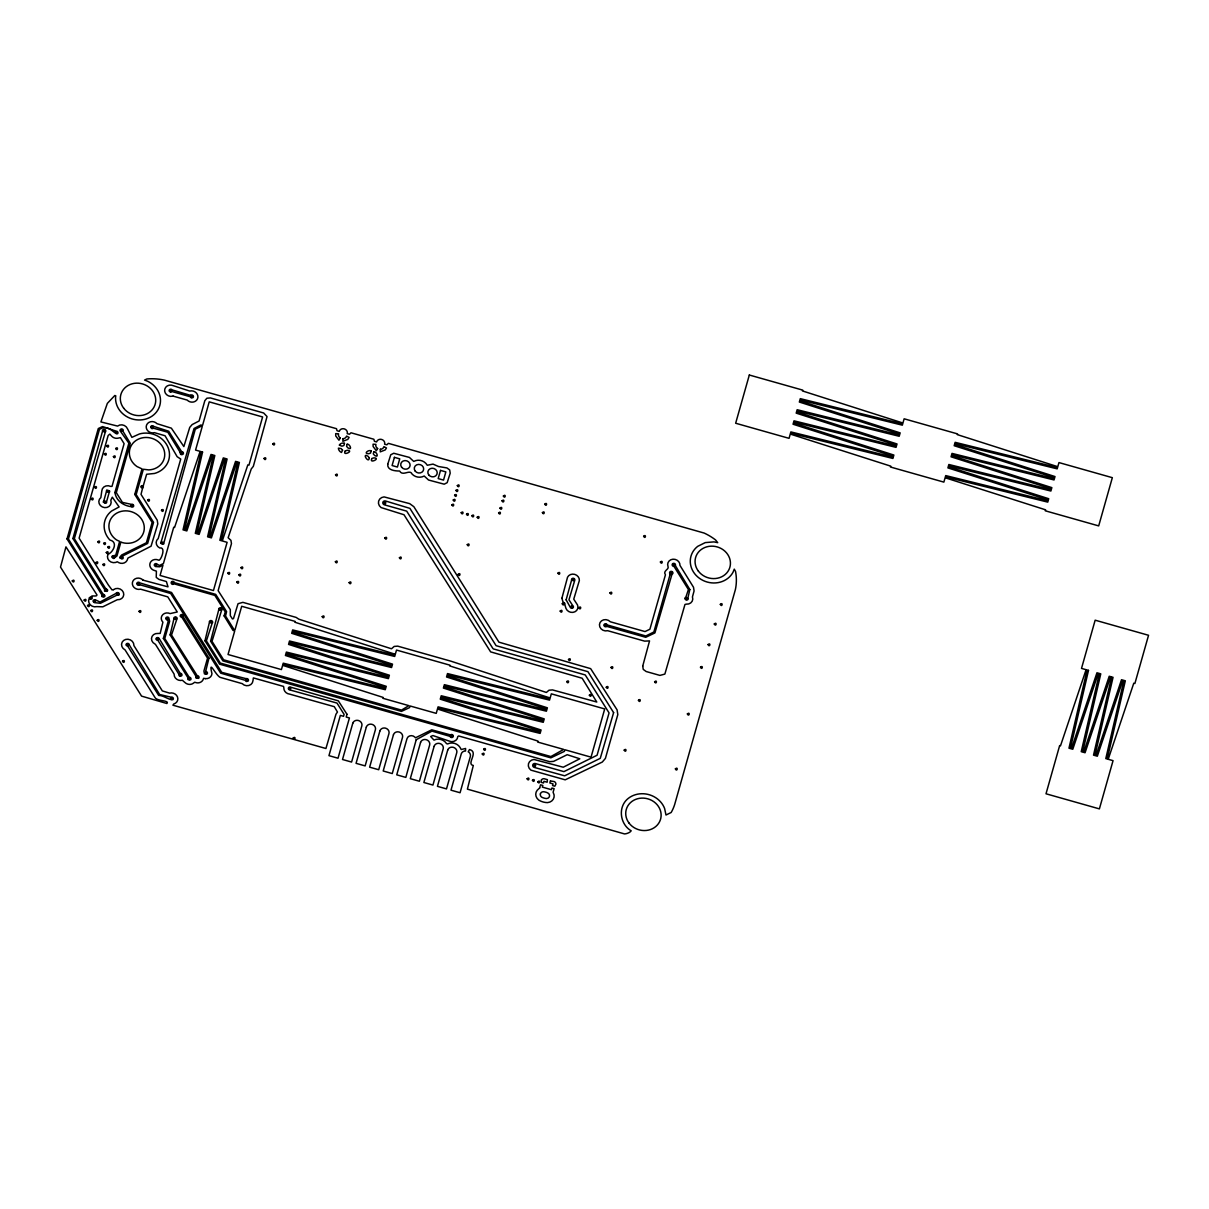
<?xml version="1.0" encoding="UTF-8"?>
<svg xmlns="http://www.w3.org/2000/svg" width="1209" height="1209" viewBox="0 0 1209 1209"><rect width="100%" height="100%" fill="white"/><g stroke="black" fill="none" stroke-linecap="round" stroke-linejoin="round"><path stroke-width="1.5" d="M113.465 589.66L112.059 589.947L108.447 585.126L79.114 538.156L108.16 435.512L109.868 434.091L111.727 436.222A6.226 5.622 15.7 0 0 118.376 438.096L120.416 437.643L124.104 443.658L112.014 486.381L110.654 486.396A6.226 5.622 15.7 0 0 101.828 490.778L100.846 497.594A6.226 5.622 15.7 0 0 102.327 506.964A6.226 5.622 15.7 0 0 111.152 502.581L110.835 500.163L112.286 497.171L119.117 506.934L111.576 511.044A22.623 20.432 15.7 0 0 109.883 540.015C118.437 541.995 113.208 552.211 108.039 554.311A6.226 5.622 15.7 0 0 115.671 562.457L117.288 561.747L118.83 562.699A6.226 5.622 15.7 0 0 127.066 560.432L127.958 558.044L151.065 546.196L157.805 523.89L157.23 520.202L141.015 494.36L142.526 488.421L141.045 487.257A1.662 1.496 15.7 0 1 141.453 485.806L143.327 485.61L146.621 474.276L154.51 473.46A22.623 20.447 15.7 0 0 168.217 447.874A22.623 20.447 15.7 0 0 139.549 433.925L131.872 437.356L127.55 428.893A6.226 5.622 15.7 0 0 117.575 426.082L100.906 421.941L107.344 403.383L114.81 395.509L115.792 395.842L115.58 397.187A22.623 20.432 15.7 0 0 133.912 419.402A22.623 20.432 15.7 0 0 159.392 406.783A22.623 20.432 15.7 0 0 147.71 381.288L144.581 380.064L146.863 378.961A53.211 48.073 15.7 0 1 164.333 380.11L336.525 428.696L337.024 430.736L339.245 431.371A4.156 3.748 15.7 0 1 344.263 428.878A4.156 3.748 15.7 0 1 347.24 433.623L349.492 434.258L350.973 432.777L373.898 439.26L374.397 441.3L376.619 441.935A4.156 3.763 15.7 0 1 381.651 439.456A4.156 3.763 15.7 0 1 384.628 444.202L386.865 444.821L388.346 443.34L704.197 533.078A54.904 49.584 15.7 0 1 715.532 539.909L717.708 542.66L713.945 541.889L705.27 542.599L697.729 546.332A22.623 20.432 15.7 0 0 699.286 578.189A22.623 20.432 15.7 0 0 733.032 572.235L734.271 569.152L735.54 571.449A54.904 49.584 15.7 0 1 735.389 589.569L674.698 804.408A48.405 43.72 15.7 0 1 671.161 812.493L665.993 815.017L664.618 808.504A22.623 20.432 15.7 0 0 628.408 798.288C617.542 806.569 619.809 824.221 631.189 830.81C630.116 832.578 626.655 833.847 624.509 833.923L467.399 789.145L473.308 765.478C465.813 764.118 479.323 752.058 469.485 749.565L468.215 751.817L469.047 752.361A4.715 4.262 15.7 0 1 470.316 756.577L460.07 792.741L450.987 790.172L461.233 753.993A4.715 4.262 15.7 0 1 464.513 751.091L465.51 751.046L465.601 748.462L461.203 749.52L460.07 747.434A9.143 8.251 15.7 0 0 447.572 743.943L446.514 743.595A9.143 8.251 15.7 0 0 434.001 740.104L430.661 736.508L432.928 735.556L448.962 740.996A6.226 5.622 15.7 0 0 457.803 736.553L458.664 735.949L549.672 761.685L553.662 761.353L567.187 754.703L579.791 758.784L563.258 767.216L533.955 759.479A6.65 6 15.7 0 0 530.932 770.148L565.192 779.835L602.294 762.048L605.407 758.406L617.814 714.579L617.074 709.849L590.642 668.637L498.939 642.175L413.856 506.707L409.7 503.654L384.069 496.899A6.65 6 15.7 0 0 381.047 507.553L403.987 514.732L490.627 651.878L582.164 678.249L596.778 702.021L552.513 689.916L548.977 690.218L546.377 692.455L450.942 661.187L397.685 646.135L394.164 646.437L391.504 648.78L298.804 619.174L296.129 617.406L242.873 602.354L238.037 603.699L233.473 618.63L232.43 618.948L230.315 615.653L230.33 609.653L218.134 590.642L231.463 543.627L230.949 540.363L228.138 537.748L251.26 468.941L253.331 466.357L267.053 416.561L263.668 412.994L210.411 397.927L206.875 398.229L204.835 400.678L199.092 420.989L192.155 424.571L189.737 427.397L183.859 446.559L171.361 428.167L156.974 423.664A6.226 5.622 15.7 0 0 148.888 422.409A6.226 5.622 15.7 0 0 146.878 429.543A6.226 5.622 15.7 0 0 154.435 432.671L165.059 435.754L177.149 456.7L180.73 459.072L158.198 538.579A6.226 5.622 15.7 0 0 159.679 547.949C166.736 546.619 160.465 561.686 158.621 560.145A6.226 5.622 15.7 0 0 150.384 562.412A6.226 5.622 15.7 0 0 153.286 570.089L156.399 571.147L156.233 577.403L159.014 579.413L166.389 581.544L168.021 586.849L143.1 580.169M106.8 490.249L109.596 491.035A1.662 1.496 15.7 0 1 109.173 492.501L106.588 501.644A1.662 1.496 15.7 0 1 106.18 503.095L103.385 502.309A1.662 1.496 15.7 0 1 103.823 500.874M103.808 500.858L106.392 491.7A1.662 1.496 15.7 0 1 106.83 490.265M205.454 678.642L203.626 678.325L202.946 679.957A6.226 5.622 15.7 0 1 197.052 682.873L194.649 682.239L193.47 683.176A6.226 5.622 15.7 0 1 184.735 682.329L182.363 680.244A6.226 5.622 15.7 0 1 174.474 676.42L174.066 674.018L155.477 644.397L153.075 642.644A6.211 5.607 15.7 0 1 157.986 633.456L160.177 633.41L162.898 622.167A6.181 5.592 15.7 0 1 161.885 615.865A6.226 5.622 15.7 0 1 170.121 613.598L177.255 611.981L167.779 596.868L140.576 589.176A6.226 5.622 15.7 0 1 133.005 586.033A6.226 5.622 15.7 0 1 135.015 578.915A6.226 5.622 15.7 0 1 143.1 580.169M113.465 589.675A6.211 5.622 15.7 0 1 123.424 592.47A6.211 5.622 15.7 0 1 117.303 599.709L102.81 606.812L96.826 606.616A6.226 5.622 15.7 0 1 88.605 600.571L89.149 598.667L91.703 598.999A1.662 1.496 15.7 0 0 92.111 597.548C89.194 594.208 97.022 597.488 96.992 594.964L65.951 546.876L60.51 567.081L141.559 696.112L166.872 703.517C170.227 700.117 156.037 701.371 154.767 697.155L125.041 649.868A6.211 5.622 15.7 0 1 123.575 640.483A6.211 5.622 15.7 0 1 133.534 643.294L133.957 645.682L162.338 690.913L169.623 693.135A6.226 5.622 15.7 0 1 177.496 696.958A6.226 5.622 15.7 0 1 173.733 704.001L172.917 705.195L325.931 748.507L335.966 714.217L337.462 712.025L334.288 706.676L289.692 694.132A6.226 5.622 15.7 0 1 283.843 687.891L283.541 686.425L253.361 677.917L252.968 680.682A6.226 5.622 15.7 0 1 242.208 683.644L220.083 677.342C215.232 674.667 208.296 658.361 211.953 673.609A6.226 5.622 15.7 0 1 205.454 678.642M539.652 787.966L537.264 790.187A7.753 6.997 15.7 0 0 538.821 800.131A15.611 14.1 15.7 0 0 547.571 802.61A7.753 6.997 15.7 0 0 554.1 794.948L553.102 792.212L554.13 788.646L551.878 788.011L551.41 789.673L542.327 787.104L542.796 785.442L540.544 784.807L539.652 787.966M387.741 464.256C387.076 470.331 395.237 471.026 399.62 471.026C402.778 476.784 409.942 468.85 412.073 474.064A9.34 8.433 15.7 0 0 422.062 476.875L424.223 476.029L428.53 480.018L444.202 484.189L447.179 482.663L450.201 473.187L449.688 469.938L446.907 467.928L438.504 466.508L433.018 464.105L427.276 465.253L425.87 463.379A9.34 8.433 15.7 0 0 415.881 460.569L413.72 461.415L409.413 457.425L393.741 453.254L390.749 454.78L387.741 464.256M72.283 580.879C74.097 584.642 75.2 577.932 72.283 580.879M84.146 600.072C85.899 603.865 87.184 597.05 84.146 600.072M91.31 498.803C93.108 502.596 94.302 495.796 91.31 498.803M87.562 605.513C89.345 609.291 90.615 602.52 87.562 605.513M94.634 487.257C96.267 490.96 97.793 484.507 94.665 487.121M89.421 597.714C91.219 601.477 92.398 594.722 89.421 597.714M90.735 610.59C92.368 614.308 93.894 607.81 90.766 610.454M103.022 430.767C104.835 434.53 105.999 427.759 103.022 430.767M93.682 600.994C95.315 604.712 96.856 598.243 93.713 600.873M95.919 562.578C97.702 566.341 98.926 559.571 95.919 562.578M97.778 541.738C99.531 545.501 100.815 538.776 97.778 541.738M104.458 454.07C106.271 457.818 107.405 451.108 104.458 454.07M106.74 445.985C108.553 449.763 109.732 442.978 106.74 445.985M103.898 501.811C105.515 505.528 107.102 499.06 103.914 501.675M97.204 620.308C98.972 624.086 100.256 617.315 97.204 620.308M103.642 543.4C105.41 547.178 106.709 540.423 103.642 543.4M106.891 491.202C108.508 494.904 110.125 488.451 106.921 491.066M102.856 564.527C104.639 568.306 105.863 561.535 102.856 564.527M102.13 595.584C103.883 599.347 105.183 592.591 102.13 595.584M106.271 552.483C108.024 556.261 109.339 549.475 106.271 552.483M104.835 590.098C106.664 593.876 107.797 587.09 104.835 590.098M107.767 547.178C109.535 550.972 110.82 544.141 107.767 547.178M113.404 456.594C115.172 460.357 116.412 453.632 113.404 456.594M115.218 432.49C116.85 436.207 118.422 429.739 115.248 432.354M115.686 448.524C117.515 452.287 118.618 445.517 115.686 448.524M112.528 556.85C114.281 560.628 115.565 553.858 112.528 556.85M120.628 430.313C122.366 434.091 123.666 427.351 120.628 430.313M116.502 593.906C118.255 597.684 119.57 590.899 116.502 593.906M120.401 557.545C121.988 561.278 123.666 554.75 120.432 557.409M130.904 505.574C132.476 509.276 134.154 502.823 130.935 505.438M122.517 661.263C124.119 664.98 125.751 658.482 122.547 661.142M126.628 644.714C128.532 648.477 129.423 641.752 126.628 644.714M141.544 486.759C143.433 490.522 144.415 483.781 141.544 486.759M137.418 583.569C139.262 587.332 140.35 580.592 137.418 583.569M139.02 611.331C140.758 615.109 142.118 608.339 139.02 611.331M151.291 427.064C153.12 430.842 154.253 424.057 151.291 427.064M147.619 500.118C149.402 503.881 150.672 497.111 147.619 500.118M154.858 564.951C156.626 568.714 157.911 561.973 154.858 564.951M161.462 510.274C163.094 514.006 164.62 507.508 161.492 510.153M169.713 390.552C171.512 394.346 172.691 387.53 169.713 390.552M161.25 542.796C162.867 546.528 164.439 539.985 161.281 542.66M156.581 638.911C158.183 642.629 159.769 636.146 156.596 638.79M166.358 618.404C168.127 622.182 169.411 615.426 166.358 618.404M171.738 582.693C173.552 586.456 174.761 579.7 171.738 582.693M180.655 452.967C182.514 456.73 183.541 450.005 180.655 452.967M174.413 618.283C176.212 622.046 177.375 615.321 174.413 618.283M170.575 698.394C172.313 702.187 173.688 695.371 170.575 698.394M190.674 396.325C192.503 400.088 193.606 393.363 190.674 396.325M180.806 615.88C182.378 619.582 184.04 613.129 180.836 615.744M179.204 674.637C180.882 678.37 182.317 671.856 179.234 674.516M188.241 678.597C190.07 682.375 191.173 675.604 188.241 678.597M196.281 677.07C198.019 680.848 199.334 674.093 196.281 677.07M204.684 672.839C206.452 676.602 207.736 669.877 204.684 672.839M209.882 621.91C211.62 625.688 212.935 618.932 209.882 621.91M219.252 609.2C221.02 612.963 222.275 606.208 219.252 609.2M227.851 573.142C229.634 576.905 230.843 570.149 227.851 573.142M236.843 582.103C238.49 585.821 239.987 579.353 236.858 581.982M238.883 574.88C240.546 578.597 242.012 572.099 238.914 574.743M240.939 567.641C242.737 571.419 243.886 564.663 240.939 567.641M245.699 679.896C247.558 683.674 248.601 676.889 245.699 679.896M264 458.468C265.829 462.231 266.932 455.521 264 458.468M272.811 443.884C274.715 447.662 275.652 440.862 272.811 443.884M288.921 688.329C290.674 692.092 291.989 685.367 288.921 688.329M293.167 738.125C294.784 741.842 296.356 735.374 293.183 738.004M322.198 616.666C323.816 620.398 325.417 613.855 322.214 616.53M335.543 474.85C337.417 478.613 338.429 471.858 335.543 474.85M335.377 561.732C337.145 565.525 338.429 558.709 335.377 561.732M349.129 582.617C350.882 586.395 352.167 579.64 349.129 582.617M383.918 502.748C385.505 506.465 387.152 499.967 383.948 502.612M384.825 538.02C386.563 541.798 387.877 535.043 384.825 538.02M399.408 557.772C401.207 561.565 402.431 554.75 399.408 557.772M451.864 504.909C453.677 508.687 454.856 501.886 451.864 504.909M453.224 500.073C454.811 503.805 456.458 497.292 453.254 499.952M454.599 495.252C456.337 499.03 457.667 492.29 454.599 495.252M455.959 490.431C457.576 494.164 459.163 487.635 455.989 490.31M457.319 485.61C459.148 489.388 460.297 482.633 457.319 485.61M461.173 512.737C462.76 516.47 464.392 509.956 461.203 512.616M458.135 574.381C459.949 578.144 461.158 571.389 458.135 574.381M450.534 735.843C452.09 739.56 453.828 733.092 450.549 735.722M466.508 514.248C468.17 517.981 469.636 511.452 466.538 514.127M467.233 544.7C468.85 548.448 470.437 541.904 467.263 544.579M471.858 515.759C473.475 519.492 475.016 512.994 471.873 515.639M477.192 517.271C478.764 520.973 480.441 514.535 477.223 517.15M482.255 753.932C484.038 757.711 485.262 750.91 482.255 753.932M483.645 749.232C485.398 753.011 486.653 746.255 483.645 749.232M498.607 512.918C500.435 516.681 501.539 509.941 498.607 512.918M499.967 508.112C501.72 511.891 503.004 505.12 499.967 508.112M502.022 500.858C503.609 504.591 505.271 498.063 502.052 500.722M503.382 496.038C505.135 499.816 506.465 493.03 503.382 496.038M542.403 512.616C544.216 516.394 545.41 509.609 542.403 512.616M527.109 778.777C528.907 782.571 530.131 775.755 527.109 778.777M544.791 504.183C546.634 507.961 547.692 501.146 544.791 504.183M532.444 780.289C534.197 784.067 535.511 777.281 532.444 780.289M533.804 765.327C535.481 769.06 536.917 762.562 533.834 765.206M537.793 781.8C539.622 785.563 540.725 778.823 537.793 781.8M557.938 573.172C559.797 576.935 560.84 570.18 557.938 573.172M560.19 611.059C561.928 614.822 563.258 608.097 560.19 611.059M561.898 598.289L563.167 602.475A1.677 1.511 15.7 0 1 564.845 604.696L565.948 608.369A6.226 5.622 15.7 0 0 574.925 611.784A6.226 5.622 15.7 0 0 576.361 603.215L573.746 599.165L578.763 582.496A6.226 5.622 15.7 0 0 574.713 574.366A6.226 5.622 15.7 0 0 567.021 579.171L561.898 598.289M562.245 603.82C563.832 607.553 565.495 601.039 562.261 603.699M572.099 579.61C573.927 583.373 575.031 576.602 572.099 579.61M570.678 606.601C572.416 610.379 573.731 603.608 570.678 606.601M566.719 681.649C568.29 685.352 570.013 678.914 566.749 681.513M568.502 659.479C570.331 663.242 571.434 656.502 568.502 659.479M578.869 607.749C580.456 611.482 582.088 604.968 578.884 607.628M589.357 695.175C591.141 698.953 592.38 692.153 589.357 695.175M604.53 625.098C606.329 628.861 607.523 622.091 604.53 625.098M609.956 592.924C611.739 596.717 612.963 589.916 609.956 592.924M606.253 687.226C608.112 690.989 609.14 684.279 606.253 687.226M610.998 667.428C612.827 671.191 613.93 664.451 610.998 667.428M624.192 750.124C626.035 753.887 627.108 747.162 624.192 750.124M643.626 536.297C645.47 540.06 646.558 533.305 643.626 536.297M638.412 700.328C640.045 704.061 641.586 697.548 638.443 700.207M642.735 666.053L643.248 669.393L646.165 671.524L659.918 675.408L664.874 674.078L684.974 604.455L686.274 604.152A6.226 5.622 15.7 0 0 692.44 596.929L694.072 590.959L693.513 587.272L679.987 565.434A6.226 5.622 15.7 0 0 672.929 559.208A6.226 5.622 15.7 0 0 668.003 566.447C669.665 569.363 662.396 570.754 665.434 574.819L649.898 629.239L645.017 631.566L610.424 621.804L608.293 620.293A6.226 5.622 15.7 0 0 599.452 624.66A6.226 5.622 15.7 0 0 607.674 630.705L644.609 641.133L649.55 640.906L642.735 666.053M660.371 562.064C662.048 565.797 663.514 559.299 660.401 561.943M654.613 681.785C656.381 685.563 657.62 678.823 654.613 681.785M670.164 572.703C671.932 576.481 673.217 569.726 670.164 572.703M672.733 564.679C674.305 568.396 675.982 561.913 672.748 564.558M675.378 768.909C676.964 772.642 678.612 766.113 675.408 768.788M685.503 598.349C687.18 602.067 688.646 595.569 685.533 598.213M687.362 713.975C688.964 717.678 690.596 711.209 687.392 713.839M700.479 667.262C702.051 670.965 703.714 664.527 700.495 667.126M708.036 644.609C709.623 648.311 711.285 641.873 708.066 644.488M714.292 623.98C716.03 627.758 717.33 621.003 714.292 623.98M720.307 604.379C721.924 608.097 723.496 601.629 720.322 604.258M224.118 615.895L232.944 630.312L234.697 630.992L228.033 654.507L281.425 669.59L283.238 663.182L384.825 688.269L385.097 687.317L285.415 655.49L286.382 652.089L387.968 677.191L388.24 676.224L288.558 644.397L289.51 640.997L391.096 666.099L391.368 665.131L291.701 633.304L292.654 629.919L394.24 655.006L394.512 654.039L294.83 622.212L295.072 621.381L241.694 606.283L235.03 629.783L233.972 629.481L225.524 616.016L226.597 611.633L215.701 594.375L174.444 582.678L173.779 581.65A1.708 1.541 15.7 0 0 172.131 581.438L171.648 581.741A1.708 1.541 15.7 0 0 171.24 583.191L171.497 583.69A1.662 1.496 15.7 0 0 172.993 584.385L174.111 583.871L214.87 595.402L225.237 611.935L224.118 615.895M67.009 538.897L101.873 594.843L101.873 596.566L104.412 596.868A1.662 1.496 15.7 0 0 104.835 595.417L102.629 593.559L68.414 539.018L99.455 429.361L102.523 427.85C110.593 426.445 113.011 433.154 117.5 433.789A1.662 1.496 15.7 0 0 117.908 432.323L117.666 431.84A1.677 1.511 15.7 0 0 116.155 431.145L102.553 426.565L98.292 428.545L67.009 538.897M72.933 538.534L104.579 589.357L104.579 591.08L107.117 591.382A1.662 1.496 15.7 0 0 107.541 589.932L105.334 588.073L74.338 538.67L105.304 432.051A1.662 1.496 15.7 0 0 105.712 430.6L105.47 430.117A1.677 1.511 15.7 0 0 103.4 429.527L102.931 429.815A1.662 1.496 15.7 0 0 102.523 431.265L72.933 538.534M114.9 492.516C116.396 502.219 125.54 506.511 133.186 506.858A1.662 1.496 15.7 0 0 133.61 505.407L133.353 504.924A1.677 1.511 15.7 0 0 131.282 504.334L122.411 502.385L116.306 492.652L130.285 443.28L123.061 431.401L123.061 429.679A1.677 1.511 15.7 0 0 120.991 429.089L120.522 429.376A1.662 1.496 15.7 0 0 120.114 430.827L128.879 443.159L114.9 492.516M134.773 494.436L152.138 522.484L146.395 542.765L121.777 554.946L120.311 556.593A1.662 1.496 15.7 0 0 119.918 558.059L122.683 558.83A1.662 1.496 15.7 0 0 123.091 557.379L122.713 555.944L147.649 543.446L153.558 522.348L136.179 494.572L143.342 469.258L148.783 469.908A17.818 16.095 15.7 0 0 163.411 448.327A17.818 16.095 15.7 0 0 135.892 440.56A17.818 16.095 15.7 0 0 137.04 466.583L142.012 468.88L134.773 494.436M163.366 638.412L187.984 677.856L187.984 679.594L190.523 679.896A1.662 1.496 15.7 0 0 190.931 678.445L190.69 677.947A1.677 1.511 15.7 0 0 189.163 677.252L164.772 638.533L169.668 621.23L168.807 617.754A1.677 1.511 15.7 0 0 166.736 617.179L166.268 617.451A1.662 1.496 15.7 0 0 165.86 618.917L168.263 621.109L163.366 638.412M170.121 634.906L196.024 676.33L196.024 678.068L198.563 678.37A1.662 1.496 15.7 0 0 198.971 676.919L198.729 676.42A1.677 1.511 15.7 0 0 197.218 675.725L171.527 635.027L176.695 619.582A1.662 1.496 15.7 0 0 177.103 618.131L176.862 617.633A1.677 1.511 15.7 0 0 174.791 617.058L174.323 617.331A1.662 1.496 15.7 0 0 173.93 618.796L170.121 634.906M204.971 640.755L219.63 664.194L550.836 757.847L564.376 751.378L565.026 749.792L591.05 757.151L604.712 708.942L551.319 693.845L549.551 700.117L447.965 675.03L447.693 675.997L547.375 707.809L546.408 711.209L444.821 686.123L444.549 687.09L544.231 718.902L543.264 722.302L441.678 697.215L441.406 698.167L541.088 729.994L540.121 733.395L438.535 708.293L438.262 709.26L537.945 741.087L537.673 742.054L563.696 749.414L550.896 756.562L220.31 663.076L206.376 640.876L212.164 623.209A1.662 1.496 15.7 0 0 212.572 621.758L212.331 621.26A1.677 1.511 15.7 0 0 210.26 620.67L209.792 620.958A1.662 1.496 15.7 0 0 209.399 622.423L204.971 640.755M208.961 658.134L205.621 671.494A1.677 1.511 15.7 0 1 207.132 672.189L207.389 672.672A1.662 1.496 15.7 0 1 206.966 674.123L204.427 673.821L203.913 671.055L207.54 658.149L182.06 617.572L180.292 616.378A1.662 1.496 15.7 0 1 180.715 614.928L181.184 614.64A1.677 1.511 15.7 0 1 183.254 615.23L183.254 616.953L208.961 658.134M210.608 641.193L222.924 660.9L401.448 711.391L409.549 707.597L410.214 706.011L436.237 713.37L438.081 706.857L539.667 731.944L539.939 730.992L440.257 699.165L441.225 695.764L542.811 720.866L543.083 719.899L443.401 688.072L444.368 684.672L545.954 709.774L546.226 708.806L446.544 676.98L447.511 673.579L549.098 698.681L549.37 697.714L449.688 665.887L449.899 665.162L396.507 650.064L394.693 656.442L293.107 631.355L292.835 632.322L392.517 664.134L391.565 667.534L289.979 642.447L289.707 643.415L389.374 675.226L388.421 678.627L286.835 653.54L286.563 654.492L386.245 686.319L385.278 689.719L283.692 664.618L283.42 665.585L383.102 697.412L382.845 698.288L408.884 705.648L401.509 710.106L223.605 659.797L212.013 641.329L221.534 610.485A1.662 1.496 15.7 0 0 221.942 609.034L221.7 608.55A1.677 1.511 15.7 0 0 219.63 607.961L219.161 608.248A1.662 1.496 15.7 0 0 218.769 609.699L210.608 641.193M346.938 714.217L346.227 717.058L349.431 717.965L338.021 758.224L328.954 755.655L340.349 715.396L343.552 716.302L344.097 714.398L337.009 703.079L290.19 690.022A1.677 1.511 15.7 0 1 288.407 688.042A1.677 1.511 15.7 0 1 290.961 687.286L338.354 700.872L346.938 714.217M566.129 599.83L570.18 607.099A1.677 1.511 15.7 0 0 572.734 608.051A1.677 1.511 15.7 0 0 572.703 605.558L568.955 599.815L574.698 580.471A1.677 1.511 15.7 0 0 573.308 578.265A1.677 1.511 15.7 0 0 571.585 580.108L566.129 599.83M613.613 712.615L600.269 758.345L564.663 775.815L534.348 767.428A2.222 2.01 15.7 0 1 532.761 764.904A2.222 2.01 15.7 0 1 535.436 763.574L563.923 771.629L597.08 755.247L609.064 712.902L585.247 674.954L494.602 649.248A2.222 2.01 15.7 0 1 492.683 648.175L406.692 511.135L384.462 504.848A2.222 2.01 15.7 0 1 382.875 502.309A2.222 2.01 15.7 0 1 385.55 500.994L409.911 508.369L496.098 645.682L587.922 671.675L613.613 712.615M670.013 574.728L653.857 632.005L645.818 635.979L607.22 624.932A1.677 1.511 15.7 0 0 604.908 623.859A1.677 1.511 15.7 0 0 604.273 626.081A1.677 1.511 15.7 0 0 606.812 626.383L645.757 637.294L654.915 632.927L671.977 574.275A1.677 1.511 15.7 0 0 672.718 572.205A1.677 1.511 15.7 0 0 670.375 571.555A1.677 1.511 15.7 0 0 669.907 573.701L670.013 574.728M689.84 589.554L687.951 597.699A1.677 1.511 15.7 0 1 687.498 599.845A1.677 1.511 15.7 0 1 685.155 599.18A1.677 1.511 15.7 0 1 685.881 597.11L688.42 589.569L673.987 566.371A1.677 1.511 15.7 0 1 672.174 564.663A1.677 1.511 15.7 0 1 674.229 563.394A1.677 1.511 15.7 0 1 675.332 565.555L689.84 589.554M416.198 739.742L405.831 777.402L396.748 774.833L406.995 738.654A4.715 4.262 15.7 0 1 414.808 737.037L415.412 737.838L431.749 729.813L450.428 734.906A1.677 1.511 15.7 0 1 452.967 735.193A1.677 1.511 15.7 0 1 452.347 737.43A1.677 1.511 15.7 0 1 450.02 736.357L431.976 731.113L416.198 739.742M200.966 452.378L183.027 529.859L186.836 530.932L212.18 455.551L213.252 455.853L195.299 533.335L199.122 534.408L224.451 459.027L225.524 459.329L207.585 536.796L211.394 537.884L236.737 462.503L237.81 462.805L219.857 540.272L227.111 542.327L213.449 590.551L160.072 575.454L162.958 565.207L159.709 566.779L155.538 566.568L154.359 565.449A1.662 1.496 15.7 0 1 154.767 563.998L155.236 563.711A1.677 1.511 15.7 0 1 157.306 564.301L159.482 565.464L163.442 563.5L173.718 527.23L174.564 527.472L199.908 452.075L200.966 452.378M202.553 452.045L184.599 529.527L185.672 529.829L211.016 454.448L214.824 455.521L196.886 533.003L197.944 533.305L223.287 457.909L227.096 458.997L209.157 536.464L210.23 536.766L235.574 461.385L239.382 462.458L221.443 539.939L222.501 540.242L247.845 464.861L248.948 465.178L262.61 416.954L209.217 401.856L202.568 425.356L200.77 425.009L194.044 428.5L161.16 541.844A1.662 1.496 15.7 0 0 160.767 543.309L163.532 544.095A1.662 1.496 15.7 0 0 163.94 542.629L195.284 429.18L201.162 426.263L202.22 426.565L195.571 450.08L202.553 452.045M1086.906 670.723L1068.968 748.19L1072.776 749.263L1098.12 673.881L1099.193 674.184L1081.239 751.666L1085.062 752.739L1110.406 677.357L1111.464 677.66L1093.525 755.141L1097.334 756.214L1122.677 680.833L1123.75 681.135L1105.797 758.602L1113.051 760.657L1099.389 808.881L1046.012 793.784L1059.658 745.56L1060.505 745.802L1085.848 670.421L1086.906 670.723M1088.493 670.375L1070.539 747.857L1071.612 748.159L1096.956 672.778L1100.764 673.851L1082.826 751.333L1083.884 751.635L1109.227 676.254L1113.051 677.327L1095.097 754.794L1096.17 755.096L1121.514 679.715L1125.322 680.803L1107.384 758.27L1108.441 758.572L1133.785 683.191L1134.888 683.508L1148.55 635.284L1095.158 620.187L1081.511 668.411L1088.493 670.375M115.278 557.228L113.782 558.543L112.014 557.364A1.662 1.496 15.7 0 1 112.437 555.898L115.701 555.263L119.631 541.375L116.608 539.97A17.818 16.095 15.7 0 1 117.137 512.918A17.818 16.095 15.7 0 1 144.083 525.401A17.818 16.095 15.7 0 1 122.215 542.569L120.915 541.964L116.956 555.944L115.278 557.228M116.079 593.377L100.045 602.022L95.179 599.724L93.592 600.057A1.662 1.496 15.7 0 0 93.169 601.508L94.362 602.626L100.453 603.276L116.653 595.281L118.784 595.191A1.662 1.496 15.7 0 0 119.192 593.74L118.95 593.256A1.677 1.511 15.7 0 0 116.88 592.667L116.079 593.377M180.247 452.453L180.398 453.964A1.662 1.496 15.7 0 0 181.924 454.66L182.937 454.267A1.662 1.496 15.7 0 0 183.345 452.816L183.103 452.332A1.677 1.511 15.7 0 0 181.592 451.622L168.716 431.25L153.739 426.414A1.677 1.511 15.7 0 0 151.669 425.84L151.201 426.112A1.662 1.496 15.7 0 0 150.793 427.578L151.971 428.696L153.664 428.243L167.87 432.278L180.247 452.453M129.378 645.092L159.633 694.51L170.953 697.17A1.677 1.511 15.7 0 1 173.023 697.744L173.28 698.243A1.662 1.496 15.7 0 1 172.857 699.694C168.459 700.011 163.865 695.371 158.696 695.432L127.882 646.407L126.114 645.228A1.662 1.496 15.7 0 1 126.522 643.777L126.99 643.49A1.677 1.511 15.7 0 1 129.061 644.065L129.378 645.092M178.796 674.108L179.37 676.027L181.486 675.937A1.662 1.496 15.7 0 0 181.909 674.486L181.652 673.987A1.677 1.511 15.7 0 0 180.141 673.292L159.014 638.276A1.677 1.511 15.7 0 0 156.943 637.687L156.475 637.974A1.662 1.496 15.7 0 0 156.067 639.425L158.047 640.574L178.796 674.108M340.258 437.915L338.973 440.212L335.739 435.935L335.709 433.623L338.55 433.819A4.156 3.748 15.7 0 0 339.684 437.522L340.258 437.915M342.978 438.671L342.857 441.315L347.844 439.366L349.099 437.416L346.56 436.086A4.156 3.748 15.7 0 1 343.673 438.64L342.978 438.671M342.555 450.171L341.482 452.468A5.229 4.715 15.7 0 1 338.399 448.146L341.24 448.63L342.555 450.171M344.459 443.446L343.855 445.562L341.935 446.181L339.261 445.108A5.229 4.715 15.7 0 1 344.142 443.053L344.459 443.446M345.26 450.942C341.784 456.821 354.887 450.519 347.179 450.322L345.26 450.942M347.164 444.217L346.575 446.333L347.875 447.874C352.816 451.033 349.854 443.627 347.164 444.217M369.244 457.727C369.123 464.543 361.279 452.317 367.929 456.186L369.244 457.727M371.148 451.002L370.543 453.118L368.624 453.738C362.76 453.843 369.168 449.083 371.148 451.002M371.964 458.483C368.488 464.377 381.576 458.06 373.883 457.863L371.964 458.483M373.853 451.773L373.264 453.874L374.578 455.415C379.52 458.574 376.558 451.169 373.853 451.773M377.631 448.479L376.347 450.776L373.113 446.499L373.082 444.187L375.923 444.383A4.156 3.763 15.7 0 0 377.042 448.086L377.631 448.479M380.336 449.249L380.231 451.879L385.218 449.929L386.472 447.98L383.933 446.65A4.156 3.763 15.7 0 1 381.047 449.219L380.336 449.249M394.406 457.35L392.094 465.541L397.429 467.052L399.741 458.861L394.406 457.35M352.756 723.314L342.51 759.494L351.592 762.063L361.823 725.899A4.715 4.262 15.7 0 0 358.469 720.504A4.715 4.262 15.7 0 0 352.756 723.314M366.312 727.153L356.066 763.332L365.148 765.902L375.394 729.737A4.715 4.262 15.7 0 0 372.024 724.342A4.715 4.262 15.7 0 0 366.312 727.153M440.514 470.392L438.187 478.583L443.537 480.094L445.849 471.903L440.514 470.392M379.883 730.992L369.637 767.171L378.704 769.725L388.95 733.561A4.715 4.262 15.7 0 0 385.58 728.166A4.715 4.262 15.7 0 0 379.883 730.992M393.439 734.815L383.193 770.994L392.26 773.564L402.506 737.399A4.715 4.262 15.7 0 0 399.136 732.004A4.715 4.262 15.7 0 0 393.439 734.815M420.551 742.492L410.304 778.672L419.387 781.241L429.633 745.076A4.715 4.262 15.7 0 0 426.263 739.681A4.715 4.262 15.7 0 0 420.551 742.492M434.122 746.331L423.875 782.51L432.943 785.064L443.189 748.9A4.715 4.262 15.7 0 0 439.819 743.505A4.715 4.262 15.7 0 0 434.122 746.331M447.678 750.154L437.431 786.334L446.499 788.903L456.745 752.739A4.715 4.262 15.7 0 0 453.39 747.343A4.715 4.262 15.7 0 0 447.678 750.154M541.39 780.062L541.239 782.359L543.491 782.994L543.959 781.316L547.148 782.223L547.39 779.639L544.126 778.717A2.871 2.599 15.7 0 0 541.39 780.062M550.443 780.954L549.853 782.994L553.042 783.885L552.573 785.563L554.825 786.198L555.898 784.173A2.871 2.599 15.7 0 0 554.281 781.588L550.443 780.954M749.323 375.017L735.661 423.241L789.054 438.338L790.867 431.915L892.454 457.002L892.726 456.05L793.044 424.223L794.011 420.823L895.597 445.925L895.869 444.957L796.187 413.13L797.154 409.73L898.74 434.832L899.012 433.865L799.33 402.038L800.298 398.653L901.884 423.739L902.156 422.772L802.474 390.945L802.716 390.114L749.323 375.017M791.321 433.366L791.049 434.318L890.731 466.145L890.489 467.022L943.866 482.119L945.725 475.59L1047.296 500.677L1047.583 499.725L947.901 467.898L948.853 464.498L1050.44 489.6L1050.712 488.632L951.045 456.806L951.997 453.405L1053.583 478.507L1053.855 477.54L954.173 445.713L955.14 442.328L1056.726 467.415L1056.998 466.447L957.316 434.62L957.528 433.895L904.136 418.798L902.337 425.175L800.751 400.088L800.479 401.056L900.161 432.882L899.194 436.268L797.608 411.181L797.336 412.148L897.018 443.96L896.05 447.36L794.464 422.273L794.192 423.226L893.874 455.052L892.907 458.453L791.321 433.366M946.179 477.041L945.906 477.993L1045.573 509.82L1045.301 510.803L1098.694 525.9L1112.34 477.676L1058.963 462.579L1057.18 468.85L955.594 443.763L955.322 444.731L1055.004 476.558L1054.036 479.943L952.45 454.856L952.178 455.823L1051.86 487.635L1050.893 491.035L949.322 465.949L949.05 466.901L1048.717 498.728L1047.765 502.128L946.179 477.041M190.584 395.388L172.146 389.902A1.677 1.511 15.7 0 0 170.076 389.328L169.608 389.615A1.662 1.496 15.7 0 0 169.2 391.066L170.393 392.184L172.177 391.61L190.161 396.703L191.354 397.957L192.956 397.625A1.662 1.496 15.7 0 0 193.364 396.174L193.123 395.675A1.677 1.511 15.7 0 0 191.052 395.101L190.584 395.388M139.791 584.748L139.231 585.141A1.677 1.511 15.7 0 1 137.161 584.567L136.919 584.068A1.662 1.496 15.7 0 1 137.327 582.617L137.796 582.33A1.677 1.511 15.7 0 1 139.866 582.904L171.542 592.47L221.731 672.34L246.077 678.672A1.677 1.511 15.7 0 1 248.147 679.262L248.389 679.745A1.662 1.496 15.7 0 1 247.981 681.196L246.379 681.528L245.185 680.274L220.688 673.156L170.711 593.498L139.791 584.748M173.083 396.099L170.469 396.371A6.226 5.622 15.7 0 1 164.817 389.041A6.226 5.622 15.7 0 1 173.461 385.747L189.722 391.066A6.226 5.622 15.7 0 1 197.263 394.21A6.226 5.622 15.7 0 1 195.269 401.328A6.226 5.622 15.7 0 1 187.183 400.073L173.083 396.099M540.393 793.86A3.325 3.007 15.7 0 0 542.781 797.653A11.41 10.307 15.7 0 0 546.634 798.56A3.325 3.007 15.7 0 0 547.118 792.636A11.38 10.277 15.7 0 0 544.428 791.865A3.325 3.007 15.7 0 0 540.393 793.86M415.155 471.042A4.73 4.277 15.7 0 0 423.256 470.709A4.73 4.277 15.7 0 0 418.51 464.407A4.73 4.277 15.7 0 0 415.155 471.042M401.584 467.203A4.73 4.277 15.7 0 0 409.7 466.87A4.73 4.277 15.7 0 0 404.939 460.584A4.73 4.277 15.7 0 0 401.584 467.203M428.711 474.88A4.73 4.277 15.7 0 0 436.812 474.532A4.73 4.277 15.7 0 0 432.066 468.246A4.73 4.277 15.7 0 0 428.711 474.88M629.043 823.072A17.818 16.095 15.7 0 0 659.555 821.788A17.818 16.095 15.7 0 0 641.677 798.106A17.818 16.095 15.7 0 0 629.043 823.072M698.364 571.116A17.818 16.095 15.7 0 0 728.876 569.832A17.818 16.095 15.7 0 0 711.013 546.166A17.818 16.095 15.7 0 0 698.364 571.116M123.635 408.128A17.818 16.095 15.7 0 0 154.148 406.844A17.818 16.095 15.7 0 0 136.285 383.162A17.818 16.095 15.7 0 0 123.635 408.128"/></g></svg>
